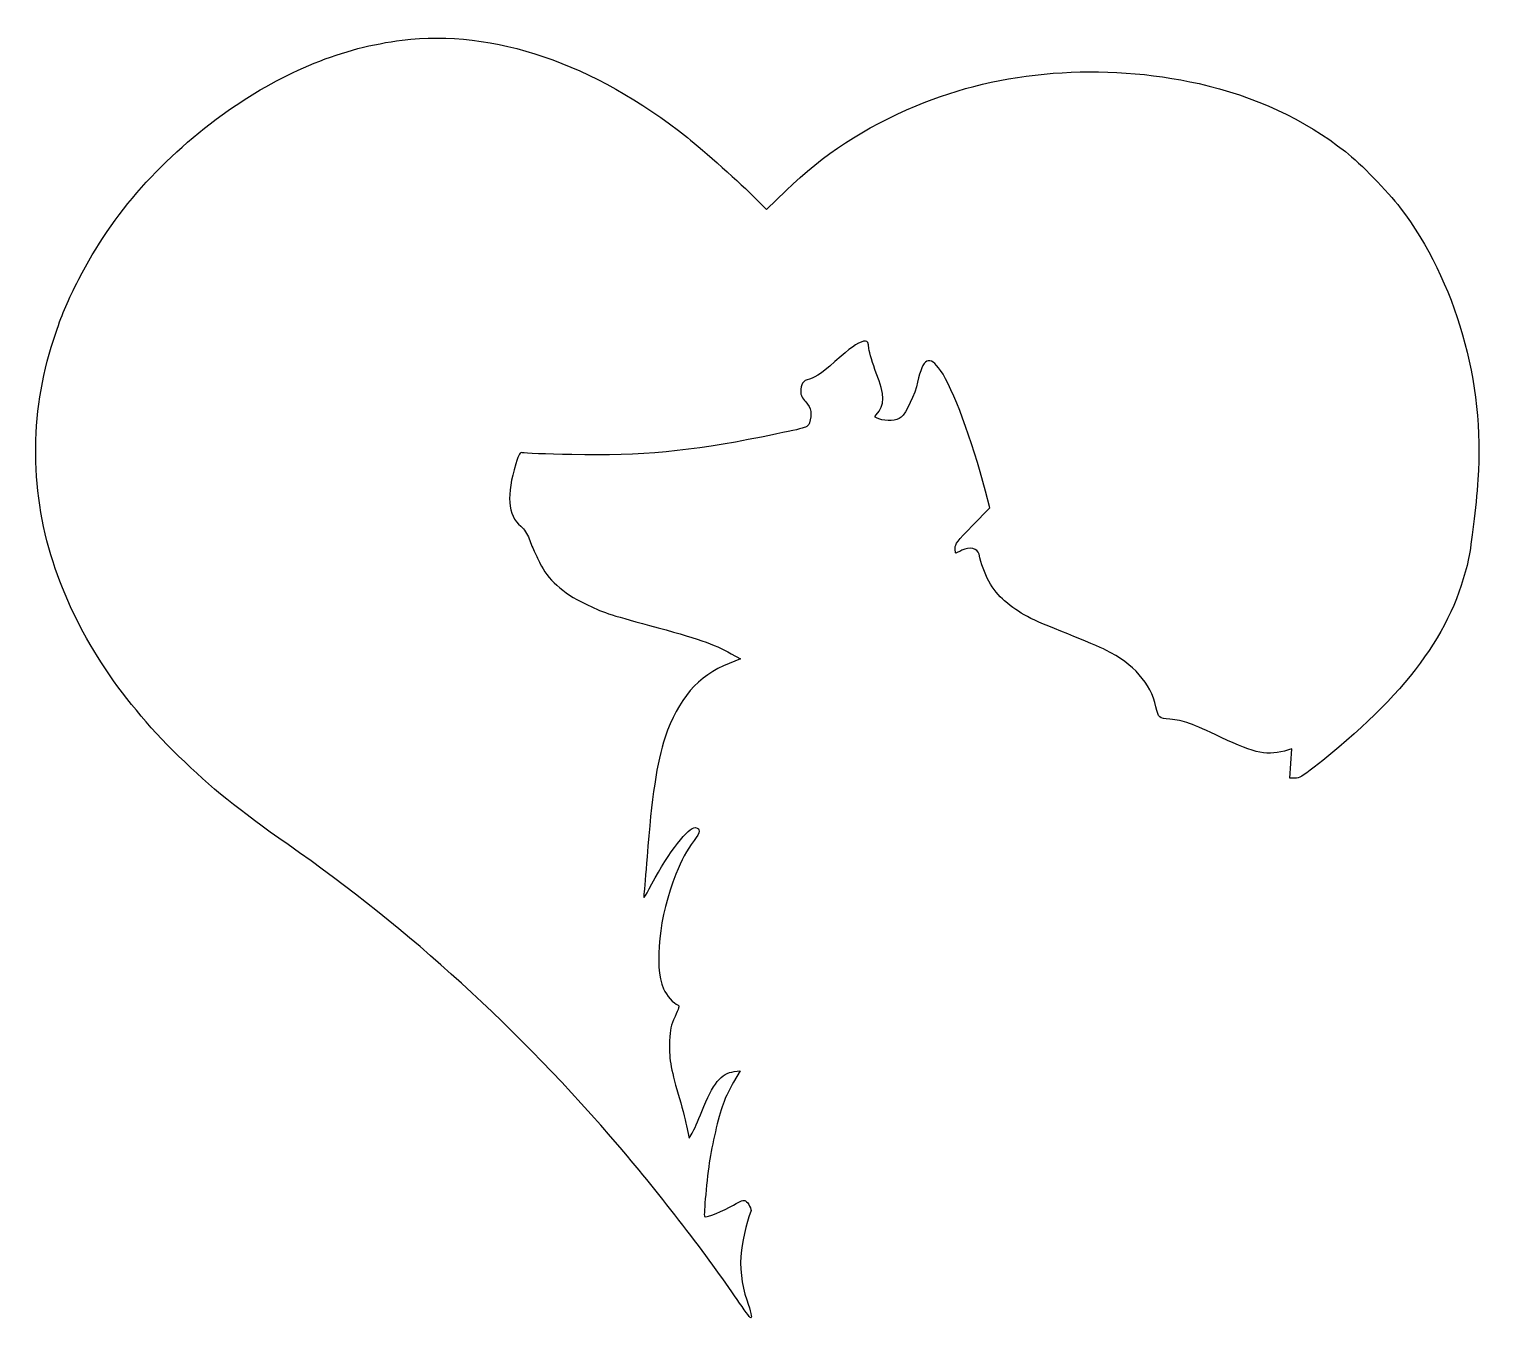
# Model space of a CAD drawing. Header units: centimetres. Extents: x -17.8 to 17.8, y -15.6 to 15.9.
import ezdxf

# ---------------------------------------------------------------- set-up
doc = ezdxf.new("R2010")
doc.units = ezdxf.units.CM
doc.header["$MEASUREMENT"] = 0
doc.layers.add('Layer 1', color=7, linetype='Continuous')

msp = doc.modelspace()

# ---------------------------------------------------------------- linework, layer by layer
at = {"layer": 'Layer 1'}
msp.add_open_spline([(-8.67833, 15.59278), (-10.12825, 15.41639), (-11.53936, 14.84489), (-12.9293, 13.87122), (-12.9293, 13.87122), (-14.52033, 12.75644), (-15.76916, 11.34533), (-16.57702, 9.7543), (-16.57702, 9.7543), (-16.85924, 9.20044), (-16.96155, 8.96408), (-17.14499, 8.43138), (-17.14499, 8.43138), (-17.77293, 6.61457), (-17.7941, 4.65666), (-17.20849, 2.83985), (-17.20849, 2.83985), (-16.65816, 1.13241), (-15.6351, -0.44804), (-14.14285, -1.90854), (-14.14285, -1.90854), (-13.32793, -2.70229), (-12.69999, -3.21029), (-11.46527, -4.0746), (-11.46527, -4.0746), (-8.45608, -6.18421), (-5.8808, -8.53724), (-3.35138, -11.48293), (-3.35138, -11.48293), (-2.41299, -12.57654), (-1.1571, -14.2099), (-0.49388, -15.19768), (-0.49388, -15.19768), (-0.32807, -15.4411), (-0.17991, -15.64218), (-0.16227, -15.64571), (-0.16227, -15.64571), (-0.12346, -15.64571), (-0.15521, -15.50107), (-0.26105, -15.20474), (-0.26105, -15.20474), (-0.38805, -14.84843), (-0.43744, -14.38277), (-0.39158, -13.99118), (-0.39158, -13.99118), (-0.35983, -13.7266), (-0.20108, -13.08454), (-0.15875, -13.04221), (-0.15875, -13.04221), (-0.13053, -13.01046), (-0.22578, -12.81996), (-0.28575, -12.78468), (-0.28575, -12.78468), (-0.33867, -12.75646), (-0.39864, -12.77762), (-0.58561, -12.89051), (-0.58561, -12.89051), (-0.80786, -13.02457), (-1.25589, -13.20095), (-1.29117, -13.1692), (-1.29117, -13.1692), (-1.31586, -13.14098), (-1.23473, -12.21317), (-1.16064, -11.76514), (-1.16064, -11.76514), (-1.08656, -11.28889), (-0.93133, -10.668), (-0.81492, -10.35403), (-0.81492, -10.35403), (-0.77611, -10.2482), (-0.67028, -10.03653), (-0.58209, -9.88131), (-0.58209, -9.88131), (-0.58209, -9.88131), (-0.42334, -9.60262), (-0.42334, -9.60262), (-0.42334, -9.60262), (-0.42334, -9.60262), (-0.56798, -9.62379), (-0.56798, -9.62379), (-0.56798, -9.62379), (-0.88901, -9.66612), (-1.08304, -9.90954), (-1.3582, -10.60098), (-1.3582, -10.60098), (-1.44639, -10.82323), (-1.55223, -11.06312), (-1.59103, -11.13015), (-1.59103, -11.13015), (-1.59103, -11.13015), (-1.66864, -11.25362), (-1.66864, -11.25362), (-1.66864, -11.25362), (-1.66864, -11.25362), (-1.72861, -10.95376), (-1.72861, -10.95376), (-1.72861, -10.95376), (-1.76389, -10.78795), (-1.85561, -10.4387), (-1.93322, -10.17765), (-1.93322, -10.17765), (-2.12019, -9.54265), (-2.16253, -9.26748), (-2.14489, -8.86884), (-2.14489, -8.86884), (-2.13431, -8.58309), (-2.11314, -8.50195), (-2.01083, -8.27617), (-2.01083, -8.27617), (-1.91911, -8.07861), (-1.90147, -8.00806), (-1.93675, -7.99748), (-1.93675, -7.99748), (-2.04611, -7.9622), (-2.21897, -7.76465), (-2.28953, -7.59884), (-2.28953, -7.59884), (-2.53295, -7.0344), (-2.40242, -5.82084), (-1.98967, -4.79426), (-1.98967, -4.79426), (-1.84503, -4.4309), (-1.7392, -4.23687), (-1.54517, -3.97582), (-1.54517, -3.97582), (-1.39348, -3.77121), (-1.38289, -3.67596), (-1.51342, -3.65832), (-1.51342, -3.65832), (-1.67923, -3.63363), (-2.16606, -4.26157), (-2.57528, -5.03063), (-2.57528, -5.03063), (-2.77636, -5.41163), (-2.78695, -5.42574), (-2.77284, -5.27405), (-2.77284, -5.27405), (-2.76226, -5.18586), (-2.72698, -4.78016), (-2.69523, -4.37447), (-2.69523, -4.37447), (-2.58587, -2.92455), (-2.45534, -2.05319), (-2.25426, -1.44994), (-2.25426, -1.44994), (-1.94382, -0.51861), (-1.4464, 0.05642), (-0.69145, 0.35628), (-0.69145, 0.35628), (-0.69145, 0.35628), (-0.41276, 0.46564), (-0.41276, 0.46564), (-0.41276, 0.46564), (-0.41276, 0.46564), (-0.63854, 0.59264), (-0.63854, 0.59264), (-0.63854, 0.59264), (-1.07598, 0.83606), (-1.45698, 0.96658), (-2.63173, 1.28408), (-2.63173, 1.28408), (-3.62304, 1.55219), (-3.78531, 1.60511), (-4.2157, 1.81677), (-4.2157, 1.81677), (-4.74839, 2.0743), (-5.13645, 2.42708), (-5.31284, 2.80455), (-5.31284, 2.80455), (-5.34459, 2.87158), (-5.40103, 2.99152), (-5.43984, 3.06913), (-5.43984, 3.06913), (-5.47865, 3.14674), (-5.53862, 3.29491), (-5.57742, 3.40074), (-5.57742, 3.40074), (-5.62328, 3.52774), (-5.69031, 3.63005), (-5.78203, 3.70766), (-5.78203, 3.70766), (-6.09953, 3.98283), (-6.13834, 4.47319), (-5.90197, 5.23166), (-5.90197, 5.23166), (-5.82083, 5.49624), (-5.80319, 5.52447), (-5.73616, 5.50683), (-5.73616, 5.50683), (-5.69383, 5.49272), (-5.15408, 5.47508), (-4.53319, 5.46097), (-4.53319, 5.46097), (-2.80811, 5.42922), (-1.66158, 5.53505), (0.09878, 5.89136), (0.09878, 5.89136), (1.23472, 6.12067), (1.22767, 6.11714), (1.27, 6.23708), (1.27, 6.23708), (1.34056, 6.44875), (1.31586, 6.60397), (1.18181, 6.75214), (1.18181, 6.75214), (1.09714, 6.84386), (1.05834, 6.92147), (1.05834, 6.99556), (1.05834, 6.99556), (1.05834, 7.19312), (1.10773, 7.26367), (1.27706, 7.30953), (1.27706, 7.30953), (1.44639, 7.35539), (1.61573, 7.47886), (2.04612, 7.86692), (2.04612, 7.86692), (2.31776, 8.11034), (2.52237, 8.23734), (2.63879, 8.23734), (2.63879, 8.23734), (2.69523, 8.23734), (2.70935, 8.20206), (2.72698, 8.0539), (2.72698, 8.0539), (2.73756, 7.95159), (2.8187, 7.67996), (2.9069, 7.45418), (2.9069, 7.45418), (3.11857, 6.91443), (3.11857, 6.67807), (2.90337, 6.43465), (2.90337, 6.43465), (2.86104, 6.38173), (2.86456, 6.37115), (2.96687, 6.33587), (2.96687, 6.33587), (3.15737, 6.26884), (3.40079, 6.28648), (3.51015, 6.37468), (3.51015, 6.37468), (3.63009, 6.46993), (3.85587, 6.94618), (3.91584, 7.23193), (3.91584, 7.23193), (4.03931, 7.8246), (4.20865, 7.90926), (4.47676, 7.51768), (4.47676, 7.51768), (4.78368, 7.06965), (5.24229, 5.83493), (5.5739, 4.56493), (5.5739, 4.56493), (5.5739, 4.56493), (5.67973, 4.15571), (5.67973, 4.15571), (5.67973, 4.15571), (5.67973, 4.15571), (5.2564, 3.72532), (5.2564, 3.72532), (5.2564, 3.72532), (4.88246, 3.34079), (4.83307, 3.28082), (4.83307, 3.17146), (4.83307, 3.17146), (4.83307, 3.10443), (4.84013, 3.05152), (4.85071, 3.05152), (4.85071, 3.05152), (4.85777, 3.05152), (4.92479, 3.08327), (4.99888, 3.12208), (4.99888, 3.12208), (5.18232, 3.21733), (5.38694, 3.16794), (5.41869, 3.0233), (5.41869, 3.0233), (5.51394, 2.55763), (5.7503, 2.12372), (6.03958, 1.88383), (6.03958, 1.88383), (6.43116, 1.55927), (6.62872, 1.45697), (7.58475, 1.07597), (7.58475, 1.07597), (7.97633, 0.92075), (8.39614, 0.74083), (8.51256, 0.68086), (8.51256, 0.68086), (9.20048, 0.33514), (9.60264, -0.11995), (9.74023, -0.70556), (9.74023, -0.70556), (9.80373, -0.98425), (9.80726, -0.98425), (10.08242, -1.00895), (10.08242, -1.00895), (10.42109, -1.0407), (10.60453, -1.10773), (11.33125, -1.45345), (11.33125, -1.45345), (12.1885, -1.85914), (12.45308, -1.91206), (12.97872, -1.76037), (12.97872, -1.76037), (12.97872, -1.76037), (13.06339, -1.73568), (13.06339, -1.73568), (13.06339, -1.73568), (13.06339, -1.73568), (13.0387, -2.09199), (13.0387, -2.09199), (13.0387, -2.09199), (13.0387, -2.09199), (13.01048, -2.45182), (13.01048, -2.45182), (13.01048, -2.45182), (13.01048, -2.45182), (13.13395, -2.45182), (13.13395, -2.45182), (13.13395, -2.45182), (13.23626, -2.45182), (13.32445, -2.40243), (13.60667, -2.18018), (13.60667, -2.18018), (15.85739, -0.41629), (16.99334, 1.12535), (17.37786, 2.92099), (17.37786, 2.92099), (17.44842, 3.26318), (17.55778, 4.1663), (17.60717, 4.85068), (17.60717, 4.85068), (17.7765, 7.22487), (17.06742, 9.70843), (15.70923, 11.49349), (15.70923, 11.49349), (15.39526, 11.90271), (14.74262, 12.57299), (14.36867, 12.86932), (14.36867, 12.86932), (13.37384, 13.65601), (12.13559, 14.23104), (10.7915, 14.5309), (10.7915, 14.5309), (8.43494, 15.05654), (5.94433, 14.85898), (3.88411, 13.99115), (3.88411, 13.99115), (2.6, 13.44787), (1.60869, 12.80229), (0.70205, 11.91682), (0.70205, 11.91682), (0.70205, 11.91682), (0.2258, 11.45115), (0.2258, 11.45115), (0.2258, 11.45115), (0.2258, 11.45115), (-0.05642, 11.73337), (-0.05642, 11.73337), (-0.05642, 11.73337), (-0.37039, 12.0544), (-1.33348, 12.91518), (-1.71095, 13.21504), (-1.71095, 13.21504), (-4.01459, 15.0389), (-6.43112, 15.8644), (-8.67831, 15.59276), (-8.67831, 15.59276), (-8.67831, 15.59276), (-8.67833, 15.59278), (-8.67833, 15.59278)], degree=3, knots=[0, 0, 0, 0, 0.0106383, 0.0106383, 0.0106383, 0.0106383, 0.0212766, 0.0212766, 0.0212766, 0.0212766, 0.03191489, 0.03191489, 0.03191489, 0.03191489, 0.04255319, 0.04255319, 0.04255319, 0.04255319, 0.05319149, 0.05319149, 0.05319149, 0.05319149, 0.06382979, 0.06382979, 0.06382979, 0.06382979, 0.07446809, 0.07446809, 0.07446809, 0.07446809, 0.08510638, 0.08510638, 0.08510638, 0.08510638, 0.09574468, 0.09574468, 0.09574468, 0.09574468, 0.10638298, 0.10638298, 0.10638298, 0.10638298, 0.11702128, 0.11702128, 0.11702128, 0.11702128, 0.12765957, 0.12765957, 0.12765957, 0.12765957, 0.13829787, 0.13829787, 0.13829787, 0.13829787, 0.14893617, 0.14893617, 0.14893617, 0.14893617, 0.15957447, 0.15957447, 0.15957447, 0.15957447, 0.17021277, 0.17021277, 0.17021277, 0.17021277, 0.18085106, 0.18085106, 0.18085106, 0.18085106, 0.19148936, 0.19148936, 0.19148936, 0.19148936, 0.20212766, 0.20212766, 0.20212766, 0.20212766, 0.21276596, 0.21276596, 0.21276596, 0.21276596, 0.22340426, 0.22340426, 0.22340426, 0.22340426, 0.23404255, 0.23404255, 0.23404255, 0.23404255, 0.24468085, 0.24468085, 0.24468085, 0.24468085, 0.25531915, 0.25531915, 0.25531915, 0.25531915, 0.26595745, 0.26595745, 0.26595745, 0.26595745, 0.27659574, 0.27659574, 0.27659574, 0.27659574, 0.28723404, 0.28723404, 0.28723404, 0.28723404, 0.29787234, 0.29787234, 0.29787234, 0.29787234, 0.30851064, 0.30851064, 0.30851064, 0.30851064, 0.31914894, 0.31914894, 0.31914894, 0.31914894, 0.32978723, 0.32978723, 0.32978723, 0.32978723, 0.34042553, 0.34042553, 0.34042553, 0.34042553, 0.35106383, 0.35106383, 0.35106383, 0.35106383, 0.36170213, 0.36170213, 0.36170213, 0.36170213, 0.37234043, 0.37234043, 0.37234043, 0.37234043, 0.38297872, 0.38297872, 0.38297872, 0.38297872, 0.39361702, 0.39361702, 0.39361702, 0.39361702, 0.40425532, 0.40425532, 0.40425532, 0.40425532, 0.41489362, 0.41489362, 0.41489362, 0.41489362, 0.42553191, 0.42553191, 0.42553191, 0.42553191, 0.43617021, 0.43617021, 0.43617021, 0.43617021, 0.44680851, 0.44680851, 0.44680851, 0.44680851, 0.45744681, 0.45744681, 0.45744681, 0.45744681, 0.46808511, 0.46808511, 0.46808511, 0.46808511, 0.4787234, 0.4787234, 0.4787234, 0.4787234, 0.4893617, 0.4893617, 0.4893617, 0.4893617, 0.5, 0.5, 0.5, 0.5, 0.5106383, 0.5106383, 0.5106383, 0.5106383, 0.5212766, 0.5212766, 0.5212766, 0.5212766, 0.53191489, 0.53191489, 0.53191489, 0.53191489, 0.54255319, 0.54255319, 0.54255319, 0.54255319, 0.55319149, 0.55319149, 0.55319149, 0.55319149, 0.56382979, 0.56382979, 0.56382979, 0.56382979, 0.57446809, 0.57446809, 0.57446809, 0.57446809, 0.58510638, 0.58510638, 0.58510638, 0.58510638, 0.59574468, 0.59574468, 0.59574468, 0.59574468, 0.60638298, 0.60638298, 0.60638298, 0.60638298, 0.61702128, 0.61702128, 0.61702128, 0.61702128, 0.62765957, 0.62765957, 0.62765957, 0.62765957, 0.63829787, 0.63829787, 0.63829787, 0.63829787, 0.64893617, 0.64893617, 0.64893617, 0.64893617, 0.65957447, 0.65957447, 0.65957447, 0.65957447, 0.67021277, 0.67021277, 0.67021277, 0.67021277, 0.68085106, 0.68085106, 0.68085106, 0.68085106, 0.69148936, 0.69148936, 0.69148936, 0.69148936, 0.70212766, 0.70212766, 0.70212766, 0.70212766, 0.71276596, 0.71276596, 0.71276596, 0.71276596, 0.72340426, 0.72340426, 0.72340426, 0.72340426, 0.73404255, 0.73404255, 0.73404255, 0.73404255, 0.74468085, 0.74468085, 0.74468085, 0.74468085, 0.75531915, 0.75531915, 0.75531915, 0.75531915, 0.76595745, 0.76595745, 0.76595745, 0.76595745, 0.77659574, 0.77659574, 0.77659574, 0.77659574, 0.78723404, 0.78723404, 0.78723404, 0.78723404, 0.79787234, 0.79787234, 0.79787234, 0.79787234, 0.80851064, 0.80851064, 0.80851064, 0.80851064, 0.81914894, 0.81914894, 0.81914894, 0.81914894, 0.82978723, 0.82978723, 0.82978723, 0.82978723, 0.84042553, 0.84042553, 0.84042553, 0.84042553, 0.85106383, 0.85106383, 0.85106383, 0.85106383, 0.86170213, 0.86170213, 0.86170213, 0.86170213, 0.87234043, 0.87234043, 0.87234043, 0.87234043, 0.88297872, 0.88297872, 0.88297872, 0.88297872, 0.89361702, 0.89361702, 0.89361702, 0.89361702, 0.90425532, 0.90425532, 0.90425532, 0.90425532, 0.91489362, 0.91489362, 0.91489362, 0.91489362, 0.92553191, 0.92553191, 0.92553191, 0.92553191, 0.93617021, 0.93617021, 0.93617021, 0.93617021, 0.94680851, 0.94680851, 0.94680851, 0.94680851, 0.95744681, 0.95744681, 0.95744681, 0.95744681, 0.96808511, 0.96808511, 0.96808511, 0.96808511, 0.9787234, 0.9787234, 0.9787234, 0.9787234, 1, 1, 1, 1], dxfattribs=at)

doc.saveas('drawing.dxf')
